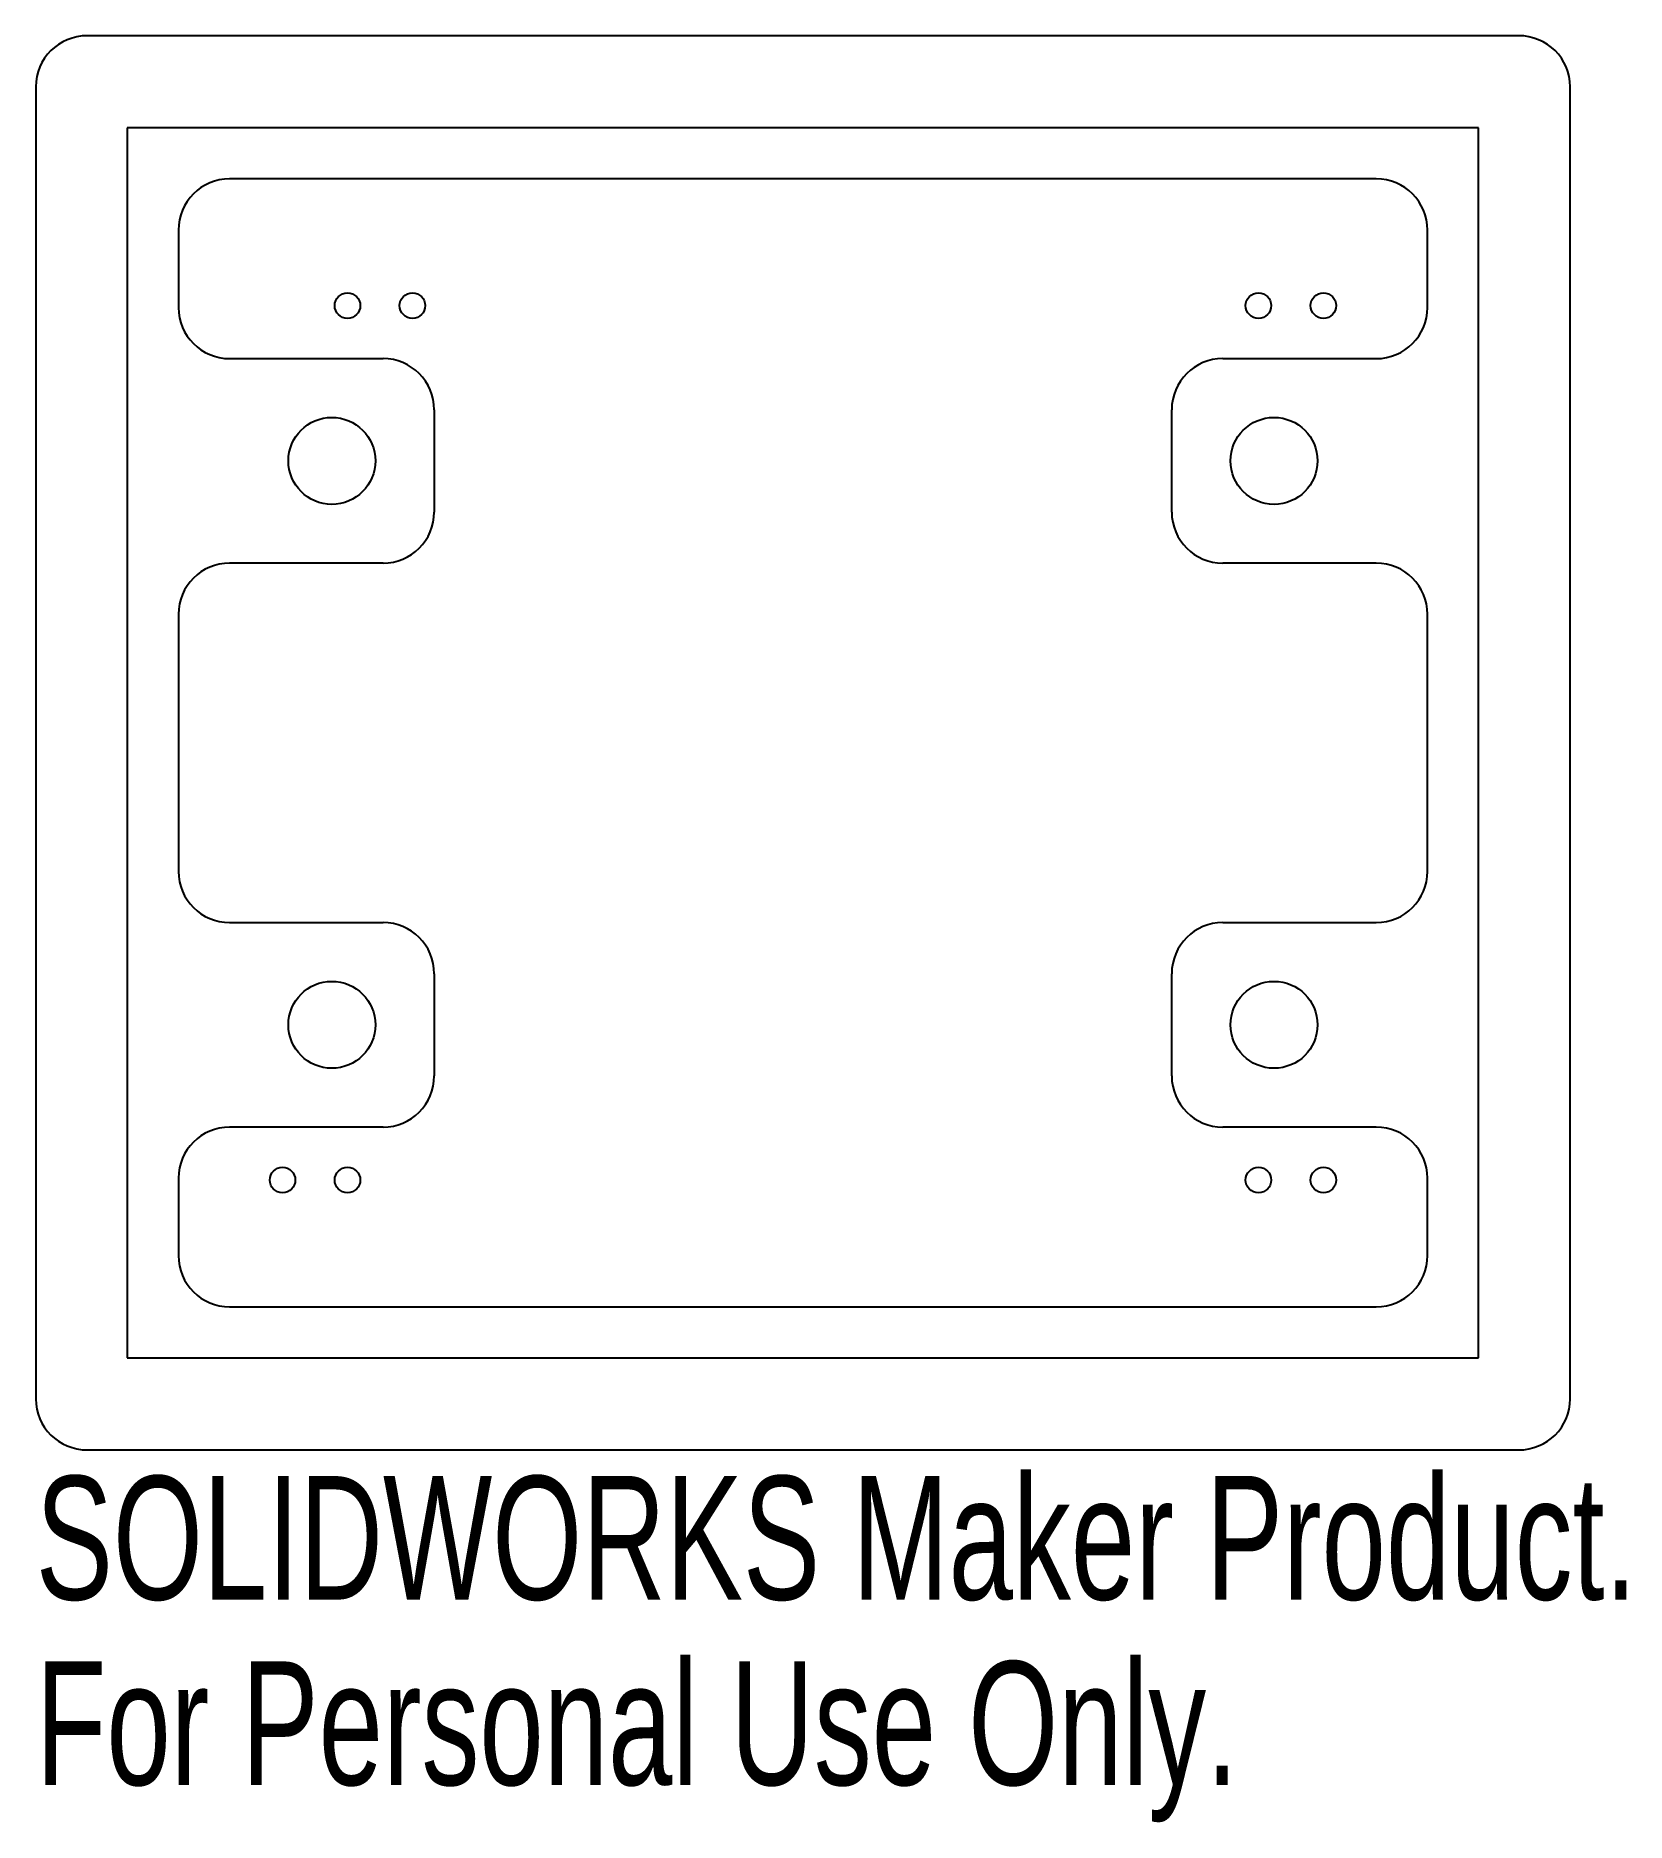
# Model space of a CAD drawing. Header units: millimetres. Extents: x -30 to 32.2, y -42.2 to 27.7.
import ezdxf

# ---------------------------------------------------------------- set-up
doc = ezdxf.new("R2010")
doc.units = ezdxf.units.MM
doc.styles.add('SLDTEXTSTYLE0', font='TXT', dxfattribs={"width": 0.7})

msp = doc.modelspace()

# ---------------------------------------------------------------- linework, layer by layer
at = {"color": 7, "linetype": 'Continuous'}
for p, q in [((27.98, 27.656), (-27.98, 27.656)), ((-30, 25.661), (-30, -25.661)), ((30, -25.661), (30, 25.661)), ((26.42, 24.056), (-26.42, 24.056)), ((-26.42, 24.056), (-26.42, -24.056)), ((26.42, -24.056), (26.42, 24.056)), ((22.42, 22.056), (-22.42, 22.056)), ((-24.42, 20.056), (-24.42, 17.028)), ((24.42, 17.028), (24.42, 20.056)), ((-22.42, 15.028), (-16.42, 15.028)), ((16.42, 15.028), (22.42, 15.028)), ((-14.42, 13.028), (-14.42, 9.028)), ((14.42, 9.028), (14.42, 13.028)), ((-16.42, 7.028), (-22.42, 7.028)), ((22.42, 7.028), (16.42, 7.028)), ((-24.42, 5.028), (-24.42, -5.028)), ((24.42, -5.028), (24.42, 5.028)), ((-22.42, -7.028), (-16.42, -7.028)), ((16.42, -7.028), (22.42, -7.028)), ((-14.42, -9.028), (-14.42, -13.028)), ((14.42, -13.028), (14.42, -9.028)), ((-16.42, -15.028), (-22.42, -15.028)), ((22.42, -15.028), (16.42, -15.028)), ((-24.42, -17.028), (-24.42, -20.056)), ((24.42, -20.056), (24.42, -17.028)), ((-22.42, -22.056), (22.42, -22.056)), ((-26.42, -24.056), (26.42, -24.056)), ((-27.98, -27.656), (27.98, -27.656))]:
    msp.add_line(p, q, dxfattribs=at)
for centre, radius in [((-17.81, 17.1), 0.5), ((-15.27, 17.1), 0.5), ((17.81, 17.1), 0.5), ((20.35, 17.1), 0.5), ((-18.42, 11.028), 1.7), ((18.42, 11.028), 1.7), ((-18.42, -11.028), 1.7), ((18.42, -11.028), 1.7), ((-20.35, -17.1), 0.5), ((-17.81, -17.1), 0.5), ((17.81, -17.1), 0.5), ((20.35, -17.1), 0.5)]:
    msp.add_circle(centre, radius, dxfattribs=at)
for centre, start, end in [((-22.42, 20.056), 90, 180), ((22.42, 20.056), 0, 90), ((-22.42, 17.028), 180, 270), ((22.42, 17.028), 270, 0), ((-16.42, 13.028), 0, 90), ((16.42, 13.028), 90, 180), ((-16.42, 9.028), 270, 0), ((16.42, 9.028), 180, 270), ((-22.42, 5.028), 90, 180), ((22.42, 5.028), 0, 90), ((-22.42, -5.028), 180, 270), ((22.42, -5.028), 270, 0), ((-16.42, -9.028), 0, 90), ((16.42, -9.028), 90, 180), ((-16.42, -13.028), 270, 0), ((16.42, -13.028), 180, 270), ((-22.42, -17.028), 90, 180), ((22.42, -17.028), 0, 90), ((-22.42, -20.056), 180, 270), ((22.42, -20.056), 270, 0)]:
    msp.add_arc(centre, 2, start, end, dxfattribs=at)
for centre, major_axis, start_param, end_param in [((-27.975, 25.656), (2.015, -0.2), 1.671078, 3.239402), ((27.975, 25.656), (2.015, 0.2), 6.185376, 7.7537), ((-27.975, -25.656), (-2.015, -0.2), 6.185376, 7.7537), ((27.975, -25.656), (-2.015, 0.2), 1.671078, 3.239402)]:
    msp.add_ellipse(centre, major_axis=major_axis, ratio=0.987515, start_param=start_param, end_param=end_param, dxfattribs=at)

# ---------------------------------------------------------------- texts
at = {"color": 7, "linetype": 'Continuous', "char_height": 4.83362, "attachment_point": 1, "style": 'SLDTEXTSTYLE0'}
for s, insert in [('SOLIDWORKS Maker Product.', (-30, -28.675)), ('For Personal Use Only.', (-30, -35.926))]:
    msp.add_mtext(s, dxfattribs=dict(at, insert=insert))

doc.saveas('drawing.dxf')
